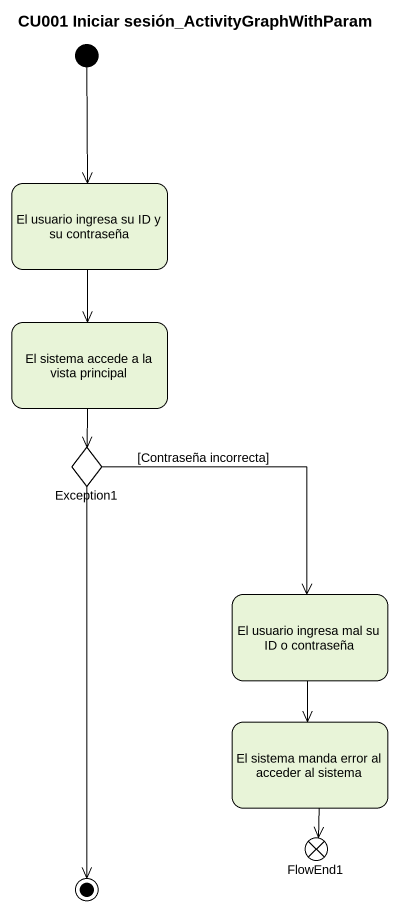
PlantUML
@startuml
title CU001 Iniciar sesión_ActivityGraphWithParam
hide empty description
state "El usuario ingresa su ID y su contraseña" as El_usuario_ingresa_su_ID_y
state "El sistema accede a la vista principal" as El_sistema_accede_a_la
state Exception1 <<choice>>
state "El usuario ingresa mal su ID o contraseña" as El_usuario_ingresa_mal_su
state "El sistema manda error al acceder al sistema" as El_sistema_manda_error_al
state FlowEnd1 <<end>>
[*] --> El_usuario_ingresa_su_ID_y
El_usuario_ingresa_su_ID_y --> El_sistema_accede_a_la
El_sistema_accede_a_la --> Exception1
Exception1 --> El_usuario_ingresa_mal_su : [Contraseña incorrecta]
El_usuario_ingresa_mal_su --> El_sistema_manda_error_al
El_sistema_manda_error_al --> FlowEnd1
Exception1 --> [*]
@enduml
